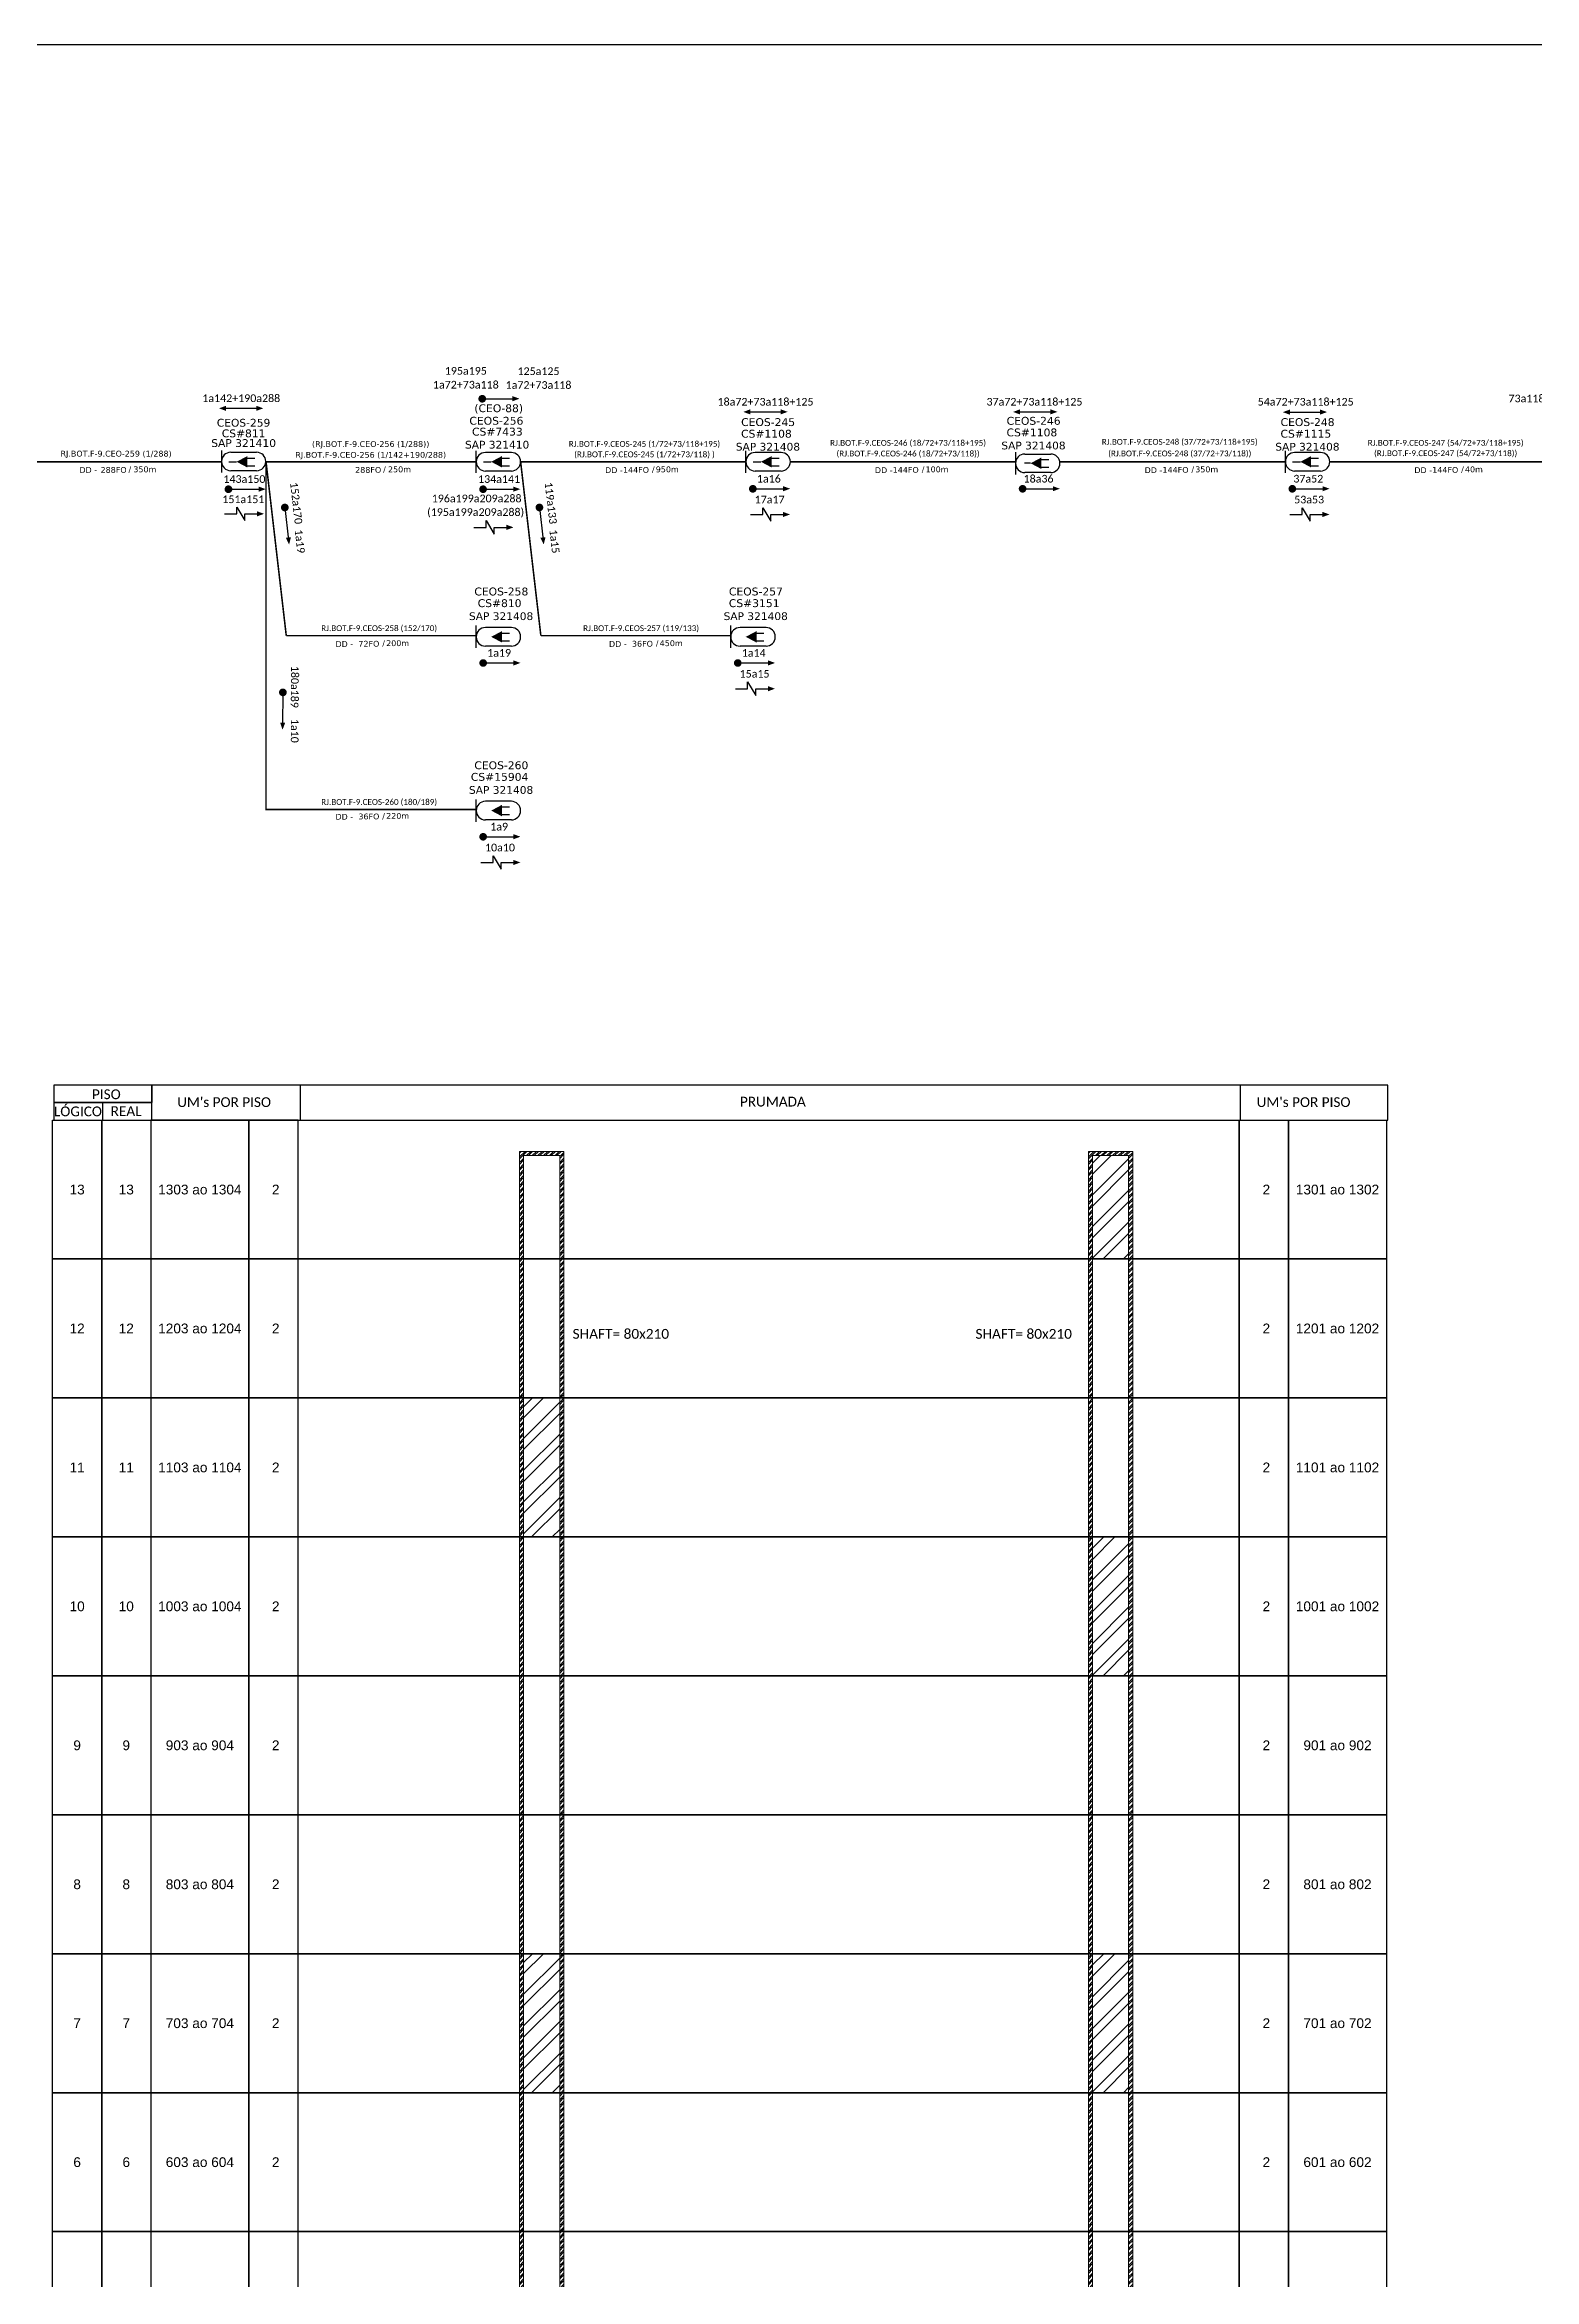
# Model space of a CAD drawing. Extents: x -89 to 749, y 705 to 1299.
# Drawn here: x 287.2 to 498, y 983.1 to 1299 of the extents above; entities that cross this region are included whole.
import ezdxf
from ezdxf.enums import TextEntityAlignment as Align

# ---------------------------------------------------------------- set-up
doc = ezdxf.new("R2010")
doc.units = 0
for name, color, linetype in [('20.4-CEOS', 1, 'Continuous'), ('20.5-CABO AÉREO', 1, 'Continuous'), ('20.5-CEO', 1, 'Continuous'), ('SETA', 7, 'Continuous')]:
    doc.layers.add(name, color=color, linetype=linetype)
doc.layers.add('40.1-ETIQUETAS', color=1, linetype='Continuous', lineweight=20)
doc.styles.add('ARIAL', font='arial.ttf')
doc.styles.add('siredit', font='verdana.ttf')
doc.styles.get("Standard").update_dxf_attribs({"font": 'arial.ttf'})
doc.styles.add('WMF-Calibri0', font='calibri.ttf')

msp = doc.modelspace()

# ---------------------------------------------------------------- hatches: boundary and pattern name
h = msp.add_hatch()
h.set_pattern_fill('ANSI32', color=3, scale=0.06)
h.set_pattern_definition([(45, (-4229.2028, 2324.019), (-0.404111525, 0.404111525), []), (45, (-4228.9334, 2324.019), (-0.404111525, 0.404111525), [])])
h.paths.add_polyline_path([(360.7, 1142.55), (354.4, 1142.55), (354.4, 865.62), (360.7, 865.62)])
h.paths.add_polyline_path([(355, 1141.95), (360.1, 1141.95), (360.1, 866.22), (355, 866.22)], flags=16)
h = msp.add_hatch()
h.set_pattern_fill('ANSI32', color=3, scale=0.06)
h.set_pattern_definition([(45, (-4148.73716, 2324.019), (-0.404111525, 0.404111525), []), (45, (-4148.46775, 2324.019), (-0.404111525, 0.404111525), [])])
h.paths.add_polyline_path([(441.17, 1142.55), (434.87, 1142.55), (434.87, 865.62), (441.17, 865.62)])
h.paths.add_polyline_path([(435.47, 1141.95), (440.57, 1141.95), (440.57, 866.22), (435.47, 866.22)], flags=16)
h = msp.add_hatch()
h.set_pattern_fill('STEEL', color=1, style=0)
h.set_pattern_definition([(45, (0, 78.585), (-2.245064, 2.245064), []), (45, (0, 80.1725), (-2.245064, 2.245064), [])])
h.paths.add_polyline_path([(440.57, 1029.1), (435.47, 1029.1), (435.47, 1009.45), (440.57, 1009.45)])
h.paths.add_polyline_path([(360.1, 1029.1), (355, 1029.1), (355, 1009.45), (360.1, 1009.45)])

# ---------------------------------------------------------------- linework, layer by layer
at = {"color": 1}
for p, q in [((435.47, 1139.31), (438.11, 1141.95)), ((435.47, 1140.9), (436.52, 1141.95)), ((435.47, 1136.41), (440.57, 1141.51)), ((435.47, 1134.82), (440.57, 1139.92)), ((435.47, 1131.92), (440.57, 1137.02)), ((435.47, 1130.33), (440.57, 1135.43)), ((435.47, 1127.43), (440.57, 1132.53)), ((436.95, 1127.33), (440.57, 1130.94)), ((439.86, 1127.33), (440.57, 1128.04)), ((355, 1104.87), (357.82, 1107.68)), ((355, 1106.45), (356.23, 1107.68)), ((355, 1101.96), (360.1, 1107.07)), ((355, 1100.38), (360.1, 1105.48)), ((355, 1097.47), (360.1, 1102.58)), ((355, 1095.89), (360.1, 1100.99)), ((355, 1092.98), (360.1, 1098.08)), ((355, 1091.4), (360.1, 1096.5)), ((355, 1088.49), (360.1, 1093.59)), ((356.13, 1088.04), (360.1, 1092.01)), ((359.03, 1088.04), (360.1, 1089.1)), ((435.47, 1084.86), (438.64, 1088.04)), ((435.47, 1086.45), (437.05, 1088.04)), ((435.47, 1081.96), (440.57, 1087.06)), ((435.47, 1080.37), (440.57, 1085.47)), ((435.47, 1077.47), (440.57, 1082.57)), ((435.47, 1075.88), (440.57, 1080.98)), ((435.47, 1072.98), (440.57, 1078.08)), ((435.47, 1071.39), (440.57, 1076.49)), ((435.47, 1068.49), (440.57, 1073.59)), ((436.95, 1068.39), (440.57, 1072)), ((439.86, 1068.39), (440.57, 1069.1))]:
    msp.add_line(p, q, dxfattribs=at)
for points in [[(-89.32, 705.02), (749.25, 705.02), (749.25, 1299.02), (-89.32, 1299.02), (-89.32, 705.02)], [(302.42, 1146.98), (477.22, 1146.98), (477.22, 1151.91), (302.42, 1151.91), (302.42, 1151.91), (302.42, 1149.44)], [(323.45, 1146.98), (323.45, 1151.91)], [(456.38, 1146.98), (456.38, 1151.91)], [(295.48, 1146.98), (295.48, 1149.44)]]:
    msp.add_lwpolyline(points)
at = {"color": 0, "const_width": 0.542}
for points in [[(348.87, 1248.96, 1), (349.41, 1248.96, 1)], [(348.99, 1236.17, 1), (349.53, 1236.17, 1)], [(387.14, 1236.23, 1), (387.69, 1236.23, 1)], [(425.3, 1236.23, 1), (425.84, 1236.23, 1)], [(463.45, 1236.23, 1), (463.99, 1236.23, 1)], [(357.2, 1233.86, 1), (357.26, 1233.32, 1)], [(349, 1211.6, 1), (349.54, 1211.6, 1)], [(385.01, 1211.6, 1), (385.55, 1211.6, 1)], [(320.95, 1207.72, 1), (320.94, 1207.17, 1)], [(349, 1187.03, 1), (349.54, 1187.03, 1)]]:
    msp.add_lwpolyline(points, format="xyb", close=True, dxfattribs=at)
at = {"color": 255, "const_width": 0.542}
for points in [[(312.97, 1236.17, 1), (313.52, 1236.17, 1)], [(321.19, 1233.86, 1), (321.25, 1233.32, 1)]]:
    msp.add_lwpolyline(points, format="xyb", close=True, dxfattribs=at)
at = {"color": 255}
msp.add_lwpolyline([(314.41, 1232.69), (314.41, 1233.65), (315.55, 1231.73), (315.56, 1232.69)], dxfattribs=at)
at = {"color": 0}
for points in [[(388.81, 1232.6), (388.81, 1233.56), (389.96, 1231.64), (389.96, 1232.6)], [(465.12, 1232.6), (465.12, 1233.56), (466.26, 1231.64), (466.26, 1232.6)], [(349.7, 1230.78), (349.7, 1231.73), (350.84, 1229.82), (350.84, 1230.78)], [(386.68, 1207.96), (386.68, 1208.92), (387.82, 1207.01), (387.83, 1207.96)], [(350.67, 1183.4), (350.67, 1184.35), (351.81, 1182.44), (351.81, 1183.4)]]:
    msp.add_lwpolyline(points, dxfattribs=at)
for points in [[(288.53, 1149.44), (302.42, 1149.44), (302.42, 1151.91), (288.53, 1151.91)], [(288.37, 1146.98), (295.32, 1146.98), (295.32, 1127.33), (288.37, 1127.33)], [(288.53, 1146.98), (302.42, 1146.98), (302.42, 1149.44), (288.53, 1149.44)], [(295.32, 1146.98), (302.26, 1146.98), (302.26, 1127.33), (295.32, 1127.33)], [(316.15, 1146.98), (302.26, 1146.98), (302.26, 1127.33), (316.15, 1127.33)], [(323.09, 1146.98), (316.15, 1146.98), (316.15, 1127.33), (323.09, 1127.33)], [(323.09, 1146.98), (456.22, 1146.98), (456.22, 1127.33), (323.09, 1127.33)], [(456.22, 1146.98), (463.17, 1146.98), (463.17, 1127.33), (456.22, 1127.33)], [(463.17, 1146.98), (477.06, 1146.98), (477.06, 1127.33), (463.17, 1127.33)], [(288.37, 1127.33), (295.32, 1127.33), (295.32, 1107.68), (288.37, 1107.68)], [(295.32, 1127.33), (302.26, 1127.33), (302.26, 1107.68), (295.32, 1107.68)], [(316.15, 1127.33), (302.26, 1127.33), (302.26, 1107.68), (316.15, 1107.68)], [(323.09, 1127.33), (316.15, 1127.33), (316.15, 1107.68), (323.09, 1107.68)], [(323.09, 1127.33), (456.22, 1127.33), (456.22, 1107.68), (323.09, 1107.68)], [(456.22, 1127.33), (463.17, 1127.33), (463.17, 1107.68), (456.22, 1107.68)], [(463.17, 1127.33), (477.06, 1127.33), (477.06, 1107.68), (463.17, 1107.68)], [(288.37, 1107.68), (295.32, 1107.68), (295.32, 1088.04), (288.37, 1088.04)], [(295.32, 1107.68), (302.26, 1107.68), (302.26, 1088.04), (295.32, 1088.04)], [(316.15, 1107.68), (302.26, 1107.68), (302.26, 1088.04), (316.15, 1088.04)], [(323.09, 1107.68), (316.15, 1107.68), (316.15, 1088.04), (323.09, 1088.04)], [(323.09, 1107.68), (456.22, 1107.68), (456.22, 1088.04), (323.09, 1088.04)], [(456.22, 1107.68), (463.17, 1107.68), (463.17, 1088.04), (456.22, 1088.04)], [(463.17, 1107.68), (477.06, 1107.68), (477.06, 1088.04), (463.17, 1088.04)], [(288.37, 1088.04), (295.32, 1088.04), (295.32, 1068.39), (288.37, 1068.39)], [(295.32, 1088.04), (302.26, 1088.04), (302.26, 1068.39), (295.32, 1068.39)], [(316.15, 1088.04), (302.26, 1088.04), (302.26, 1068.39), (316.15, 1068.39)], [(323.09, 1088.04), (316.15, 1088.04), (316.15, 1068.39), (323.09, 1068.39)], [(323.09, 1088.04), (456.22, 1088.04), (456.22, 1068.39), (323.09, 1068.39)], [(456.22, 1088.04), (463.17, 1088.04), (463.17, 1068.39), (456.22, 1068.39)], [(463.17, 1088.04), (477.06, 1088.04), (477.06, 1068.39), (463.17, 1068.39)], [(288.37, 1068.39), (295.32, 1068.39), (295.32, 1048.75), (288.37, 1048.75)], [(295.32, 1068.39), (302.26, 1068.39), (302.26, 1048.75), (295.32, 1048.75)], [(316.15, 1068.39), (302.26, 1068.39), (302.26, 1048.75), (316.15, 1048.75)], [(323.09, 1068.39), (316.15, 1068.39), (316.15, 1048.75), (323.09, 1048.75)], [(323.09, 1068.39), (456.22, 1068.39), (456.22, 1048.75), (323.09, 1048.75)], [(456.22, 1068.39), (463.17, 1068.39), (463.17, 1048.75), (456.22, 1048.75)], [(463.17, 1068.39), (477.06, 1068.39), (477.06, 1048.75), (463.17, 1048.75)], [(288.37, 1048.75), (295.32, 1048.75), (295.32, 1029.1), (288.37, 1029.1)], [(295.32, 1048.75), (302.26, 1048.75), (302.26, 1029.1), (295.32, 1029.1)], [(316.15, 1048.75), (302.26, 1048.75), (302.26, 1029.1), (316.15, 1029.1)], [(323.09, 1048.75), (316.15, 1048.75), (316.15, 1029.1), (323.09, 1029.1)], [(323.09, 1048.75), (456.22, 1048.75), (456.22, 1029.1), (323.09, 1029.1)], [(456.22, 1048.75), (463.17, 1048.75), (463.17, 1029.1), (456.22, 1029.1)], [(463.17, 1048.75), (477.06, 1048.75), (477.06, 1029.1), (463.17, 1029.1)], [(288.37, 1029.1), (295.32, 1029.1), (295.32, 1009.45), (288.37, 1009.45)], [(295.32, 1029.1), (302.26, 1029.1), (302.26, 1009.45), (295.32, 1009.45)], [(316.15, 1029.1), (302.26, 1029.1), (302.26, 1009.45), (316.15, 1009.45)], [(323.09, 1029.1), (316.15, 1029.1), (316.15, 1009.45), (323.09, 1009.45)], [(323.09, 1029.1), (456.22, 1029.1), (456.22, 1009.45), (323.09, 1009.45)], [(456.22, 1029.1), (463.17, 1029.1), (463.17, 1009.45), (456.22, 1009.45)], [(463.17, 1029.1), (477.06, 1029.1), (477.06, 1009.45), (463.17, 1009.45)], [(288.37, 1009.45), (295.32, 1009.45), (295.32, 989.81), (288.37, 989.81)], [(295.32, 1009.45), (302.26, 1009.45), (302.26, 989.81), (295.32, 989.81)], [(316.15, 1009.45), (302.26, 1009.45), (302.26, 989.81), (316.15, 989.81)], [(323.09, 1009.45), (316.15, 1009.45), (316.15, 989.81), (323.09, 989.81)], [(323.09, 1009.45), (456.22, 1009.45), (456.22, 989.81), (323.09, 989.81)], [(456.22, 1009.45), (463.17, 1009.45), (463.17, 989.81), (456.22, 989.81)], [(463.17, 1009.45), (477.06, 1009.45), (477.06, 989.81), (463.17, 989.81)], [(288.37, 989.81), (295.32, 989.81), (295.32, 970.16), (288.37, 970.16)], [(295.32, 989.81), (302.26, 989.81), (302.26, 970.16), (295.32, 970.16)], [(316.15, 989.81), (302.26, 989.81), (302.26, 970.16), (316.15, 970.16)], [(323.09, 989.81), (316.15, 989.81), (316.15, 970.16), (323.09, 970.16)], [(323.09, 989.81), (456.22, 989.81), (456.22, 970.16), (323.09, 970.16)], [(456.22, 989.81), (463.17, 989.81), (463.17, 970.16), (456.22, 970.16)], [(463.17, 989.81), (477.06, 989.81), (477.06, 970.16), (463.17, 970.16)]]:
    msp.add_lwpolyline(points, close=True)
at = {"color": 2, "lineweight": 0}
for points in [[(354.4, 1142.55), (360.7, 1142.55), (360.7, 865.62), (354.4, 865.62)], [(355, 1141.95), (360.1, 1141.95), (360.1, 866.22), (355, 866.22)], [(434.87, 1142.55), (441.17, 1142.55), (441.17, 865.62), (434.87, 865.62)], [(435.47, 1141.95), (440.57, 1141.95), (440.57, 866.22), (435.47, 866.22)]]:
    msp.add_lwpolyline(points, close=True, dxfattribs=at)
at = {"layer": '20.4-CEOS', "color": 5}
for p, q in [((353.26, 1241.36), (349.59, 1241.36)), ((353.26, 1238.74), (349.59, 1238.74))]:
    msp.add_line(p, q, dxfattribs=at)
at = {"layer": '20.4-CEOS', "color": 8}
for p, q in [((391.41, 1241.36), (387.74, 1241.36)), ((391.41, 1238.74), (387.74, 1238.74)), ((467.72, 1241.36), (464.05, 1241.36)), ((467.72, 1238.74), (464.05, 1238.74)), ((353.26, 1216.61), (349.59, 1216.61)), ((389.28, 1216.61), (385.6, 1216.61)), ((353.26, 1213.99), (349.59, 1213.99)), ((389.28, 1213.99), (385.6, 1213.99)), ((353.26, 1192.04), (349.59, 1192.04)), ((353.26, 1189.42), (349.59, 1189.42))]:
    msp.add_line(p, q, dxfattribs=at)
at = {"layer": '20.4-CEOS', "color": 255}
for points in [[(313.28, 1240.05), (314.4, 1240.05)], [(315.85, 1240.57), (316.96, 1240.57)], [(315.85, 1239.48), (316.96, 1239.48)]]:
    msp.add_lwpolyline(points, dxfattribs=at)
msp.add_lwpolyline([(314.4, 1240.05, 0, 1.62, 0), (315.92, 1240.05, 1.62, 1.62, 0)], format="xyseb", dxfattribs=at)
at = {"layer": '20.4-CEOS', "color": 5}
msp.add_lwpolyline([(348.28, 1238.47), (348.28, 1241.62)], dxfattribs=at)
at = {"layer": '20.4-CEOS', "color": 8}
for points in [[(349.3, 1240.05), (350.41, 1240.05)], [(351.86, 1240.57), (352.98, 1240.57)], [(351.86, 1239.48), (352.98, 1239.48)], [(386.43, 1238.47), (386.43, 1241.62)], [(387.45, 1240.05), (388.56, 1240.05)], [(390.01, 1240.57), (391.13, 1240.57)], [(390.01, 1239.48), (391.13, 1239.48)], [(428.15, 1240.36), (429.26, 1240.36)], [(428.15, 1239.27), (429.26, 1239.27)], [(462.74, 1238.47), (462.74, 1241.62)], [(463.75, 1240.05), (464.87, 1240.05)], [(466.32, 1240.57), (467.43, 1240.57)], [(466.32, 1239.48), (467.43, 1239.48)], [(348.28, 1213.72), (348.28, 1216.88)], [(384.29, 1213.72), (384.29, 1216.88)], [(351.86, 1215.82), (352.98, 1215.82)], [(351.86, 1214.73), (352.98, 1214.73)], [(387.87, 1215.82), (388.99, 1215.82)], [(387.87, 1214.73), (388.99, 1214.73)], [(348.28, 1189.15), (348.28, 1192.31)], [(351.86, 1191.25), (352.98, 1191.25)], [(351.86, 1190.16), (352.98, 1190.16)]]:
    msp.add_lwpolyline(points, dxfattribs=at)
for points in [[(350.41, 1240.05, 0, 1.62, 0), (351.93, 1240.05, 1.62, 1.62, 0)], [(388.56, 1240.05, 0, 1.62, 0), (390.08, 1240.05, 1.62, 1.62, 0)], [(426.7, 1239.84, 0, 1.62, 0), (428.22, 1239.84, 1.62, 1.62, 0)], [(464.87, 1240.05, 0, 1.62, 0), (466.38, 1240.05, 1.62, 1.62, 0)], [(350.41, 1215.3, 0, 1.62, 0), (351.93, 1215.3, 1.62, 1.62, 0)], [(386.42, 1215.3, 0, 1.62, 0), (387.94, 1215.3, 1.62, 1.62, 0)], [(350.41, 1190.73, 0, 1.62, 0), (351.93, 1190.73, 1.62, 1.62, 0)]]:
    msp.add_lwpolyline(points, format="xyseb", dxfattribs=at)
at = {"layer": '20.4-CEOS', "color": 5}
for centre, start, end in [((349.59, 1240.05), 90, 270), ((353.26, 1240.05), 270, 90)]:
    msp.add_arc(centre, 1.31, start, end, dxfattribs=at)
at = {"layer": '20.4-CEOS', "color": 8}
for centre, start, end in [((387.74, 1240.05), 90, 270), ((391.41, 1240.05), 270, 90), ((464.05, 1240.05), 90, 270), ((467.72, 1240.05), 270, 90), ((349.59, 1215.3), 90, 270), ((353.26, 1215.3), 270, 90), ((385.6, 1215.3), 90, 270), ((389.28, 1215.3), 270, 90), ((349.59, 1190.73), 90, 270), ((353.26, 1190.73), 270, 90)]:
    msp.add_arc(centre, 1.31, start, end, dxfattribs=at)
at = {"layer": '20.5-CABO AÉREO', "color": 7, "ltscale": 50, "const_width": 0.219}
for points in [[(280.39, 1240.05), (312.27, 1240.05)], [(318.56, 1240.05), (348.28, 1240.05)], [(318.56, 1240.05), (321.42, 1215.47)], [(318.56, 1240.05), (318.56, 1215.47)], [(354.57, 1240.05), (357.43, 1215.47)], [(318.56, 1215.47), (318.56, 1190.9), (348.29, 1190.9)], [(321.42, 1215.47), (348.29, 1215.47)], [(357.43, 1215.47), (384.3, 1215.47)]]:
    msp.add_lwpolyline(points, dxfattribs=at)
at = {"layer": '20.5-CEO', "color": 255}
for p, q in [((313.57, 1241.39), (317.22, 1241.39)), ((317.22, 1238.79), (313.57, 1238.79))]:
    msp.add_line(p, q, dxfattribs=at)
at = {"layer": '20.5-CEO', "color": 8}
for p, q in [((425.88, 1241.15), (429.55, 1241.15)), ((429.55, 1238.53), (425.88, 1238.53))]:
    msp.add_line(p, q, dxfattribs=at)
at = {"layer": '20.5-CEO', "color": 255}
msp.add_lwpolyline([(312.27, 1241.66), (312.27, 1238.52)], dxfattribs=at)
at = {"layer": '20.5-CEO', "color": 8}
for points in [[(424.57, 1241.42), (424.57, 1238.26)], [(426.7, 1239.84), (425.82, 1239.84)]]:
    msp.add_lwpolyline(points, dxfattribs=at)
at = {"layer": '20.5-CEO', "color": 255}
for centre, start, end in [((313.57, 1240.09), 90, 270), ((317.22, 1240.09), 270, 90)]:
    msp.add_arc(centre, 1.3, start, end, dxfattribs=at)
at = {"layer": '20.5-CEO', "color": 8}
for centre, start, end in [((425.88, 1239.84), 90, 270), ((429.55, 1239.84), 270, 90)]:
    msp.add_arc(centre, 1.31, start, end, dxfattribs=at)
at = {"layer": '40.1-ETIQUETAS', "color": 5, "const_width": 0.219}
msp.add_lwpolyline([(354.57, 1240.05), (386.43, 1240.05)], dxfattribs=at)
at = {"layer": '40.1-ETIQUETAS', "color": 7, "const_width": 0.219}
for points in [[(392.72, 1240.05), (424.58, 1240.05)], [(430.88, 1240.05), (462.74, 1240.05)], [(469.03, 1240.05), (500.89, 1240.05)]]:
    msp.add_lwpolyline(points, dxfattribs=at)
at = {"layer": 'SETA', "color": 0}
for points in [[(349.14, 1248.96), (353.79, 1248.96)], [(387.06, 1247.1), (391.72, 1247.1)], [(425.21, 1247.1), (429.87, 1247.1)], [(463.37, 1247.07), (468.02, 1247.07)], [(349.26, 1236.17), (353.91, 1236.17)], [(387.42, 1236.23), (392.07, 1236.23)], [(425.57, 1236.23), (430.22, 1236.23)], [(463.72, 1236.23), (468.38, 1236.23)], [(321.22, 1233.59), (321.75, 1228.97)], [(357.23, 1233.59), (357.77, 1228.97)], [(387.09, 1232.6), (388.81, 1232.6)], [(389.96, 1232.6), (391.69, 1232.6)], [(463.39, 1232.6), (465.12, 1232.6)], [(466.26, 1232.6), (467.99, 1232.6)], [(347.97, 1230.78), (349.7, 1230.78)], [(350.84, 1230.78), (352.57, 1230.78)], [(349.27, 1211.6), (353.93, 1211.6)], [(385.28, 1211.6), (389.94, 1211.6)], [(320.95, 1207.45), (320.9, 1202.79)], [(384.95, 1207.96), (386.68, 1207.96)], [(387.83, 1207.96), (389.56, 1207.96)], [(349.27, 1187.03), (353.93, 1187.03)], [(348.94, 1183.4), (350.67, 1183.4)], [(351.81, 1183.4), (353.54, 1183.4)]]:
    msp.add_lwpolyline(points, dxfattribs=at)
at = {"layer": 'SETA', "color": 255}
for points in [[(312.9, 1247.61), (317.55, 1247.61)], [(313.24, 1236.17), (317.9, 1236.17)], [(312.68, 1232.69), (314.41, 1232.69)], [(315.56, 1232.69), (317.28, 1232.69)]]:
    msp.add_lwpolyline(points, dxfattribs=at)
at = {"layer": 'SETA', "color": 0}
for points in [[(353.42, 1249.33), (354.41, 1248.97), (353.42, 1248.61)], [(387.06, 1247.47), (386.07, 1247.1), (387.06, 1246.74)], [(391.35, 1247.47), (392.34, 1247.11), (391.35, 1246.75)], [(425.21, 1247.47), (424.22, 1247.1), (425.21, 1246.74)], [(429.5, 1247.47), (430.49, 1247.11), (429.5, 1246.75)], [(463.37, 1247.43), (462.37, 1247.07), (463.37, 1246.71)], [(467.65, 1247.44), (468.64, 1247.08), (467.65, 1246.72)], [(353.54, 1236.54), (354.53, 1236.18), (353.54, 1235.82)], [(391.7, 1236.6), (392.69, 1236.24), (391.7, 1235.88)], [(429.85, 1236.6), (430.84, 1236.24), (429.85, 1235.88)], [(468, 1236.6), (469, 1236.24), (468, 1235.88)], [(391.69, 1232.96), (392.68, 1232.6), (391.69, 1232.24)], [(467.99, 1232.96), (468.99, 1232.6), (467.99, 1232.24)], [(322.08, 1229.38), (321.83, 1228.35), (321.36, 1229.3)], [(352.57, 1231.14), (353.57, 1230.78), (352.57, 1230.41)], [(358.09, 1229.38), (357.84, 1228.35), (357.37, 1229.3)], [(353.55, 1211.97), (354.54, 1211.61), (353.55, 1211.24)], [(389.56, 1211.97), (390.56, 1211.61), (389.56, 1211.24)], [(389.56, 1208.33), (390.55, 1207.96), (389.56, 1207.6)], [(321.27, 1203.16), (320.9, 1202.17), (320.55, 1203.17)], [(353.55, 1187.4), (354.54, 1187.04), (353.55, 1186.68)], [(353.54, 1183.76), (354.54, 1183.4), (353.54, 1183.03)]]:
    msp.add_solid(points, dxfattribs=at)
at = {"layer": 'SETA', "color": 255}
for points in [[(312.9, 1247.97), (311.91, 1247.61), (312.9, 1247.24)], [(317.18, 1247.97), (318.17, 1247.61), (317.18, 1247.25)], [(317.53, 1236.54), (318.52, 1236.18), (317.53, 1235.82)], [(317.28, 1233.05), (318.28, 1232.69), (317.28, 1232.33)]]:
    msp.add_solid(points, dxfattribs=at)

# ---------------------------------------------------------------- texts
at = {"style": 'WMF-Calibri0'}
for s, height, p in [('     PISO', 1.38, (291.51, 1149.93)), ("UM's POR PISO", 1.38, (305.99, 1148.82)), ('PRUMADA', 1.38, (385.59, 1148.89)), ("UM's POR PISO", 1.38, (458.67, 1148.82)), ('  LÓGICO', 1.38, (287.58, 1147.51)), ('    REAL', 1.38, (294.64, 1147.55)), ('SHAFT= 80x210', 1.3902, (361.92, 1116.05)), ('SHAFT= 80x210', 1.3902, (418.9, 1116.05))]:
    msp.add_text(s, height=height, dxfattribs=at).set_placement(p)
at = {"style": 'ARIAL'}
for s, p in [('13', (291.84, 1137.15)), ('13', (298.79, 1137.15)), ('1303 ao 1304', (309.2, 1137.15)), ('2', (319.93, 1137.15)), ('2', (460.05, 1137.15)), ('1301 ao 1302', (470.11, 1137.15)), ('12', (291.84, 1117.51)), ('12', (298.79, 1117.51)), ('1203 ao 1204', (309.2, 1117.51)), ('2', (319.93, 1117.51)), ('2', (460.05, 1117.51)), ('1201 ao 1202', (470.11, 1117.51)), ('11', (291.84, 1097.86)), ('11', (298.79, 1097.86)), ('1103 ao 1104', (309.2, 1097.86)), ('2', (319.93, 1097.86)), ('2', (460.05, 1097.86)), ('1101 ao 1102', (470.11, 1097.86)), ('10', (291.84, 1078.22)), ('10', (298.79, 1078.22)), ('1003 ao 1004', (309.2, 1078.22)), ('2', (319.93, 1078.22)), ('2', (460.05, 1078.22)), ('1001 ao 1002', (470.11, 1078.22)), ('9', (291.84, 1058.57)), ('9', (298.79, 1058.57)), ('903 ao 904', (309.2, 1058.57)), ('2', (319.93, 1058.57)), ('2', (460.05, 1058.57)), ('901 ao 902', (470.11, 1058.57)), ('8', (291.84, 1038.92)), ('8', (298.79, 1038.92)), ('803 ao 804', (309.2, 1038.92)), ('2', (319.93, 1038.92)), ('2', (460.05, 1038.92)), ('801 ao 802', (470.11, 1038.92)), ('7', (291.84, 1019.28)), ('7', (298.79, 1019.28)), ('703 ao 704', (309.2, 1019.28)), ('2', (319.93, 1019.28)), ('2', (460.05, 1019.28)), ('701 ao 702', (470.11, 1019.28)), ('6', (291.84, 999.63)), ('6', (298.79, 999.63)), ('603 ao 604', (309.2, 999.63)), ('2', (319.93, 999.63)), ('2', (460.05, 999.63)), ('601 ao 602', (470.11, 999.63))]:
    msp.add_text(s, height=1.38, dxfattribs=at).set_placement(p, align=Align.MIDDLE_CENTER)
at = {"color": 0, "char_height": 1.0833, "width": 13.736, "attachment_point": 5}
for s, insert in [('{\\fCalibri|b0|i0|c0|p34;1a72+73a118}', (346.82, 1250.94)), ('{\\fCalibri|b0|i0|c0|p34;\\C1;195a195}', (346.82, 1252.9)), ('{\\fCalibri|b0|i0|c0|p34;1a72+73a118}', (357.1, 1250.9)), ('{\\fCalibri|b0|i0|c0|p34;\\C1;125a125}', (357.1, 1252.85)), ('\\C7;\\fCalibri|b0|i0|c0|p34;18a72+73a118\\C1;+125', (389.21, 1248.53)), ('\\fCalibri|b0|i0|c0|p34;37a72+73a118\\C1;+125', (427.25, 1248.53)), ('\\C7;\\fCalibri|b0|i0|c0|p34;73a118\\C1;+125', (498.55, 1249)), ('{\\fCalibri|b0|i0|c0|p34;\\C7;134a141}', (351.52, 1237.6)), ('{\\fCalibri|b0|i0|c0|p34;\\C7;1a16}', (389.68, 1237.65)), ('{\\fCalibri|b0|i0|c0|p34;\\C7;18a36}', (427.83, 1237.65)), ('{\\fCalibri|b0|i0|c0|p34;\\C7;37a52}', (465.98, 1237.65)), ('{\\fCalibri|b0|i0|c0|p34;\\C7;17a17}', (389.79, 1234.7)), ('{\\fCalibri|b0|i0|c0|p34;\\C7;53a53}', (466.1, 1234.7)), ('{\\fCalibri|b0|i0|c0|p34;\\C7;1a19}', (351.53, 1213.02)), ('{\\fCalibri|b0|i0|c0|p34;\\C7;1a14}', (387.54, 1213.02)), ('{\\fCalibri|b0|i0|c0|p34;\\C7;15a15}', (387.66, 1210.07)), ('{\\fCalibri|b0|i0|c0|p34;\\C7;1a9}', (351.53, 1188.45)), ('{\\fCalibri|b0|i0|c0|p34;\\C7;10a10}', (351.65, 1185.5))]:
    msp.add_mtext(s, dxfattribs=dict(at, insert=insert))
at = {"color": 255, "char_height": 1.0833, "width": 13.736, "attachment_point": 5}
for s, insert in [('{\\fCalibri|b0|i0|c0|p34;\\C7;1a142\\C0;+190a288}', (315.05, 1249.03)), ('{\\fCalibri|b0|i0|c0|p34;\\C7;143a150}', (315.5, 1237.6)), ('{\\fCalibri|b0|i0|c0|p34;151a151}', (315.35, 1234.74))]:
    msp.add_mtext(s, dxfattribs=dict(at, insert=insert))
at = {"color": 7, "insert": (465.61, 1248.53), "char_height": 1.0833, "width": 13.736, "attachment_point": 5}
msp.add_mtext('\\fCalibri|b0|i0|c0|p34;54a72+73a118\\C1;+125', dxfattribs=at)
at = {"color": 255, "insert": (322.83, 1234.2), "char_height": 1.0833, "width": 13.736, "attachment_point": 5, "rotation": 276.5938}
msp.add_mtext('{\\fCalibri|b0|i0|c0|p34;\\C7;152a170}', dxfattribs=at)
at = {"color": 1, "insert": (348.35, 1234.86), "char_height": 1.0833, "width": 13.736, "attachment_point": 5}
msp.add_mtext('{\\fCalibri|b0|i0|c0|p34;196a199a209a288}', dxfattribs=at)
at = {"color": 0, "char_height": 1.0833, "width": 13.736, "attachment_point": 5}
for s, insert, rotation in [('{\\fCalibri|b0|i0|c0|p34;\\C7;119a133}', (358.84, 1234.2), 276.5938), ('{\\fCalibri|b0|i0|c0|p34;\\C7;1a19}', (323.34, 1228.79), 276.5938), ('{\\fCalibri|b0|i0|c0|p34;\\C7;1a15}', (359.36, 1228.79), 276.5938), ('{\\fCalibri|b0|i0|c0|p34;\\C7;180a189}', (322.62, 1208.22), 269.3887), ('{\\fCalibri|b0|i0|c0|p34;\\C7;1a10}', (322.62, 1202), 269.3887)]:
    msp.add_mtext(s, dxfattribs=dict(at, insert=insert, rotation=rotation))
at = {"color": 5, "insert": (348.21, 1232.82), "char_height": 1.0833, "width": 15.4586, "attachment_point": 5}
msp.add_mtext('{\\fCalibri|b0|i0|c0|p34;\\C3;(195a199a209a288)}', dxfattribs=at)
at = {"layer": '20.4-CEOS', "color": 7, "style": 'siredit'}
for s, height, p in [('(CEO-88)', 1.109, (351.47, 1247.62)), ('CEOS-256', 1.109, (351.14, 1245.85)), ('CS#7433', 1.109, (351.28, 1244.31)), ('CEOS-245', 1.109, (389.58, 1245.66)), ('CEOS-246', 1.109, (427.13, 1245.84)), ('CEOS-248', 1.109, (465.88, 1245.66)), ('SAP 321410', 1.094, (351.25, 1242.47)), ('SAP 321408', 1.094, (389.55, 1242.18)), ('CS#1108 ', 1.109, (389.58, 1244.02)), ('SAP 321408', 1.094, (427.11, 1242.35)), ('CS#1108 ', 1.109, (427.13, 1244.2)), ('SAP 321408', 1.094, (465.86, 1242.18)), ('CS#1115 ', 1.109, (465.88, 1244.02)), ('CEOS-258', 1.109, (351.84, 1221.71)), ('CS#810 ', 1.109, (351.84, 1220.06)), ('CS#3151 ', 1.109, (387.85, 1220.06)), ('CEOS-257', 1.109, (387.85, 1221.71)), ('SAP 321408', 1.094, (351.81, 1218.22)), ('SAP 321408', 1.094, (387.82, 1218.22)), ('CEOS-260', 1.109, (351.84, 1197.14)), ('CS#15904 ', 1.109, (351.84, 1195.5)), ('SAP 321408', 1.094, (351.81, 1193.65))]:
    msp.add_text(s, height=height, dxfattribs=at).set_placement(p, align=Align.MIDDLE_CENTER)
at = {"layer": '20.4-CEOS', "color": 255, "style": 'siredit'}
msp.add_text('CEOS-259', height=1.098, dxfattribs=at).set_placement((315.38, 1246.12), align=Align.TOP_CENTER)
at = {"layer": '20.5-CEO', "color": 255, "style": 'siredit'}
for s, p in [('SAP 321410', (315.39, 1243.25)), ('CS#811', (315.39, 1244.62))]:
    msp.add_text(s, height=1.103, dxfattribs=at).set_placement(p, align=Align.TOP_CENTER)
at = {"layer": '40.1-ETIQUETAS', "color": 7, "style": 'siredit'}
for s, p in [('(RJ.BOT.F-9.CEO-256 (1/288))', (333.36, 1242.56)), ('RJ.BOT.F-9.CEO-259 (1/288)', (297.35, 1241.2)), ('RJ.BOT.F-9.CEO-256 (1/142+190/288)', (333.36, 1241.03))]:
    msp.add_text(s, height=0.8207, dxfattribs=at).set_placement(p, align=Align.MIDDLE_CENTER)
for s, p in [('DD - ', (295.02, 1238.89)), ('288FO', (298.84, 1238.9)), ('/', (299.48, 1238.98)), ('DD - ', (369.38, 1238.86)), ('144FO', (372.73, 1238.9)), ('/', (373.52, 1238.98)), ('144FO', (410.88, 1238.9)), ('/', (411.68, 1238.98)), ('144FO', (449.04, 1238.9)), ('/', (449.83, 1238.98)), ('144FO', (487.19, 1238.9)), ('/', (487.98, 1238.98))]:
    msp.add_text(s, height=0.821, dxfattribs=at).set_placement(p, align=Align.MIDDLE_RIGHT)
for s, p in [('350m', (299.79, 1238.98)), ('950m', (373.69, 1238.98)), ('100m', (411.84, 1238.98)), ('350m', (449.99, 1238.98)), ('40m', (488.14, 1238.98))]:
    msp.add_text(s, height=0.821, dxfattribs=at).set_placement(p, align=Align.MIDDLE_LEFT)
at = {"layer": '40.1-ETIQUETAS', "color": 0, "style": 'siredit'}
for s, p in [('288FO', (334.85, 1238.9)), ('/', (335.5, 1238.98)), ('DD - ', (407.54, 1238.86)), ('DD - ', (445.69, 1238.86)), ('DD - ', (483.84, 1238.86)), ('DD - ', (331.24, 1214.28)), ('72FO', (334.59, 1214.32)), ('/', (335.38, 1214.4)), ('DD - ', (369.93, 1214.28)), ('36FO', (373.28, 1214.32)), ('/', (374.07, 1214.4)), ('DD - ', (331.24, 1189.86)), ('36FO', (334.59, 1189.9)), ('/', (335.38, 1189.98))]:
    msp.add_text(s, height=0.821, dxfattribs=at).set_placement(p, align=Align.MIDDLE_RIGHT)
for s, p in [('250m', (335.81, 1238.98)), ('200m', (335.55, 1214.4)), ('450m', (374.24, 1214.4)), ('220m', (335.55, 1189.98))]:
    msp.add_text(s, height=0.821, dxfattribs=at).set_placement(p, align=Align.MIDDLE_LEFT)
at = {"layer": '40.1-ETIQUETAS', "color": 1, "insert": (372.09, 1242.49), "char_height": 0.8207, "width": 32.8411, "attachment_point": 5, "style": 'siredit'}
msp.add_mtext('{\\fCalibri|b0|i0|c0|p34;RJ.BOT.F-9.CEOS-245 (1/72+73/118+195) }', dxfattribs=at)
at = {"layer": '40.1-ETIQUETAS', "color": 7, "char_height": 0.8207, "width": 32.8411, "attachment_point": 5, "style": 'siredit'}
for s, insert in [('{\\fCalibri|b0|i0|c0|p34;\\C1;RJ.BOT.F-9.CEOS-246 (18/72+73/118+195) \\P }', (409.37, 1241.95)), ('\\C5;\\fCalibri|b0|i0|c0|p34;(RJ.BOT.F-9.CEOS-246 (18/72+73/118))\\P ', (409.37, 1240.44)), ('{\\fCalibri|b0|i0|c0|p34;\\C1;RJ.BOT.F-9.CEOS-248 (37/72+73/118+195)}', (447.8, 1242.78)), ('\\C5;\\fCalibri|b0|i0|c0|p34;(RJ.BOT.F-9.CEOS-248 (37/72+73/118))', (447.8, 1241.14)), ('{\\fCalibri|b0|i0|c0|p34;\\C1;RJ.BOT.F-9.CEOS-247 (54/72+73/118+195)  }', (485.41, 1242.64)), ('\\C5;\\fCalibri|b0|i0|c0|p34;(RJ.BOT.F-9.CEOS-247 (54/72+73/118))  ', (485.41, 1241.17)), ('\\C5;\\fCalibri|b0|i0|c0|p34;(RJ.BOT.F-9.CEOS-245 (1/72+73/118) )', (372.09, 1241.01)), ('{\\fCalibri|b0|i0|c0|p34;RJ.BOT.F-9.CEOS-258 (152/170\\C0;) }', (334.56, 1216.43)), ('{\\fCalibri|b0|i0|c0|p34;RJ.BOT.F-9.CEOS-257 (119/133\\C0;) }', (371.61, 1216.43)), ('{\\fCalibri|b0|i0|c0|p34;RJ.BOT.F-9.CEOS-260 (180/189\\C0;) }', (334.56, 1191.86))]:
    msp.add_mtext(s, dxfattribs=dict(at, insert=insert))

doc.saveas('drawing.dxf')
